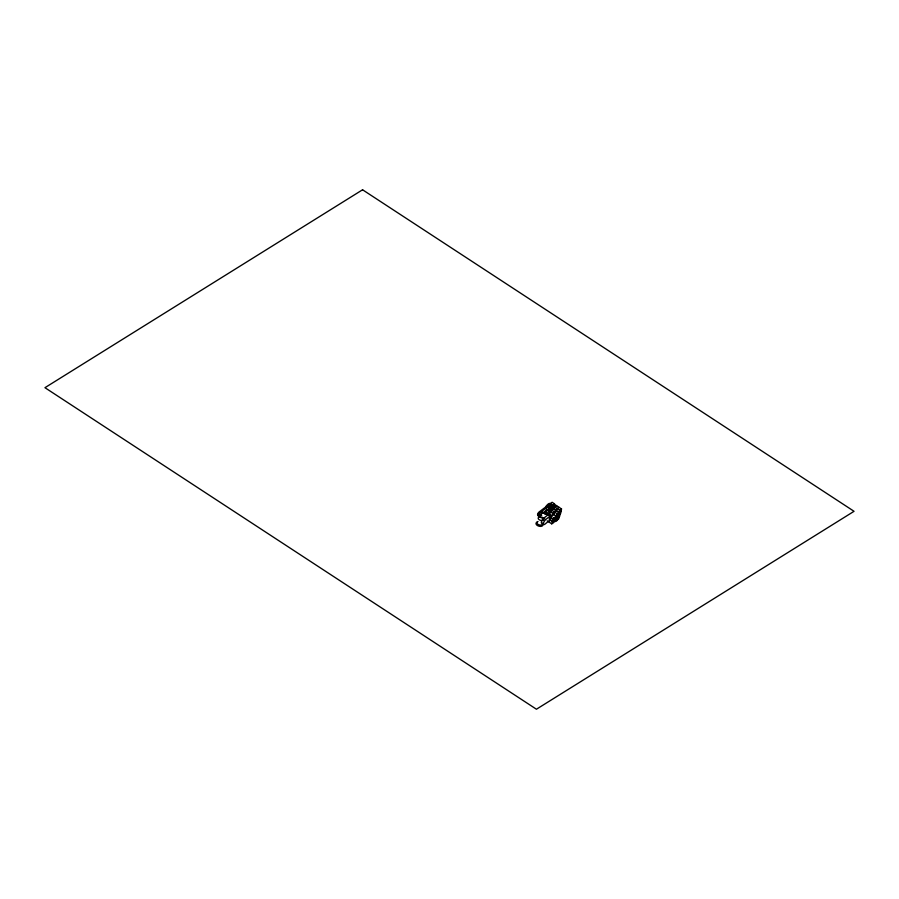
<?xml version="1.0" encoding="UTF-8"?>
<svg xmlns="http://www.w3.org/2000/svg" width="899" height="899" viewBox="0 0 899 899"><rect width="100%" height="100%" fill="white"/><g stroke="black" fill="none" stroke-linecap="round" stroke-linejoin="round"><path stroke-width="1.35" d="M552.638 508.71L556.65 505.744M551.357 505.339L553.11 504.496L554.189 505.182L552.267 505.923L551.031 504.946M556.492 517.262C556.391 517.397 556.335 517.206 555.784 518.015M558.729 516.341L558.425 515.723L558.223 516.419M557.571 516.723L558.032 516.88M557.627 516.622L557.874 517.037M556.065 518.172C553.717 519.364 554.211 518.071 554.616 517.858M549.896 518.049L549.143 519.038L550.053 518.116M550.795 509.98L551.098 508.025L550.132 507.339M556.324 517.936L555.863 517.566M538.411 513.79L539.22 512.88M549.132 507.643L549.413 510.362M553.84 519.217C553.481 516.082 552.694 521.948 553.076 519.049M554.042 519.262L554.986 517.476L556.133 517.869M550.626 505.935L550.458 506.339A1.652 0.629 -56.8 0 0 550.042 508.238L550.446 508.632C548.008 515.655 555.987 504.069 551.907 510.025L552.649 508.688M554.031 518.577L554.076 518.465M550.087 506.294L550.435 505.744L550.21 506.553M559.009 515.239L558.863 516.431M555.784 517.509L555.93 518.082M557.515 517.004L557.942 516.004M557.234 516.801L557.211 517.127M554.986 517.476L556.009 517.925L556.324 517.296M554.177 505.305L553.334 508.126M546.794 507.025L547.48 504.553L549.368 503.384L551.817 504.991M544.895 514.003L545.581 511.542L549.739 508.958M549.222 514.442L549.918 511.969L547.469 510.374M549.12 508.89L551.57 510.486L552.267 508.025L554.144 506.845L551.694 505.249M549.986 519.768L549.289 522.229L551.739 523.836L553.627 522.656L554.312 520.195L552.436 521.364L551.739 523.836M554.144 506.845L553.458 509.317L551.57 510.486M557.211 508.519L556.526 510.98L552.75 513.329L552.065 515.801L549.615 514.194L550.3 511.733L552.188 510.553L557.088 513.756L561.234 511.171L560.549 513.632L558.661 514.812L559.358 512.34L557.728 511.273M552.728 518.644L552.031 521.105L559.571 516.408L560.257 513.947L552.728 518.644L551.02 517.532M559.099 507.339L555.335 509.688L553.941 514.621L556.391 516.228L558.279 515.048L559.661 510.115L561.549 508.946L554.2 504.137M553.278 519.892L553.514 518.644M555.694 518.689L555.009 521.162L553.121 522.33M556.391 516.228L557.088 513.756M555.503 521.487L556.2 519.015L558.088 517.846L557.391 520.307L555.503 521.487L553.874 520.42M556.402 517.835L556.964 516.172L557.964 516.723M556.661 517.779L557.189 516.026L557.785 516.532M557.582 517.521L556.886 519.982L558.773 518.813L559.47 516.341M558.605 516.161L558.886 515.43M558.751 515.768L559.38 515.183L558.852 516.251M560.852 511.407L561.549 508.946M556.593 517.487L557.38 516.914M557.919 516.487L558.133 516.363M550.649 506.98C552.211 507.474 549.66 505.519 552.267 508.025M555.492 518.386L555.47 517.644M554.481 518.161L553.773 518.442M557.189 517.464L556.571 517.723M541.58 515.105C540.366 514.756 542.153 515.97 541.389 514.925M550.334 506.542L550.458 506.339A1.652 0.629 -56.8 0 1 551.93 505.53L552.267 505.923M551.076 507.957L553.469 506.058M538.49 516.251A2.596 0.989 -56.8 0 1 538.872 513.7L538.951 513.632M550.177 505.822L549.739 506.845M542.636 513.127L549.806 507.71M546.098 506.058L547.985 504.89M549.918 511.969L548.03 513.149L545.581 511.542M550.177 516.97L554.481 514.284M555.593 518.453L555.402 517.993M553.941 519.319L553.795 518.858M549.761 507.058L550.649 505.643M539.726 516.678L543.401 517.97M544.906 518.959L539.996 517.228A2.596 0.989 -56.8 0 1 540.378 514.689A2.596 0.989 -56.8 0 1 542.67 512.812L548.806 514.958A2.596 0.989 -56.8 0 1 549.109 515.419M552.705 505.069L550.255 503.474L552.143 502.294L554.593 503.901L552.323 505.317L559.661 510.115M547.48 504.553L549.12 505.62M553.694 508.62L555.335 509.688M556.526 510.98L558.964 512.587M550.188 507.519L551.087 508.104M549.536 508.036L550.446 508.632M551.267 509.194L552.177 509.778M549.199 510.216L550.312 510.958M546.221 509.059L552.75 513.329M543.648 512.7L545.277 513.767M549.48 519.442L552.436 521.364M547.154 520.836L548.795 521.903M543.625 519.847A2.899 1.708 15.7 0 1 543.254 520.173M542.726 520.409A2.899 1.708 15.7 0 1 538.389 518.903A2.899 1.708 15.7 0 1 540.647 516.914M542.097 517.285A2.899 1.708 15.7 0 1 543.625 518.509M542.547 523.521A2.899 1.708 15.7 0 1 539.355 524.915A2.899 1.708 15.7 0 1 537.119 522.105M537.49 521.78A2.899 1.708 15.7 0 1 538.018 521.555M542.704 523.915A3.574 2.101 15.7 0 1 541.086 526.353A3.574 2.101 15.7 0 1 536.534 524.78A3.574 2.101 15.7 0 1 537.366 522.072M549.739 507.575A1.652 0.629 -56.8 0 1 549.098 506.924A1.652 0.629 -56.8 0 1 550.435 505.013A1.652 0.629 -56.8 0 1 551.076 505.665M538.995 515.711A1.944 0.742 -56.8 0 1 538.928 514.116M539.175 513.677A1.944 0.742 -56.8 0 1 540.108 512.621L550.357 504.878A1.944 0.742 -56.8 0 1 551.177 505.777M538.557 514.79A1.944 0.742 -56.8 0 1 537.624 514.284A1.944 0.742 -56.8 0 1 539.108 511.969L549.356 504.227A1.944 0.742 -56.8 0 1 550.289 504.732M538.872 513.7A2.596 0.989 -56.8 0 1 541.164 511.823L547.311 513.97A2.596 0.989 -56.8 0 1 547.592 514.857M542.569 523.094A3.248 1.236 -56.8 0 1 541.445 521.836A3.248 1.236 -56.8 0 1 543.749 518.24L547.806 514.913A3.248 1.236 -56.8 0 1 549.503 515.509M549.817 516.228L545.749 519.543A3.248 1.236 -56.8 0 0 543.389 523.465A3.248 1.236 -56.8 0 0 545.086 524.05L549.154 520.735A3.248 1.236 -56.8 0 0 551.514 516.824A3.248 1.236 -56.8 0 0 549.817 516.228M362.567 189.779L44.95 387.694L536.433 709.221L854.05 511.306L362.567 189.779"/></g></svg>
